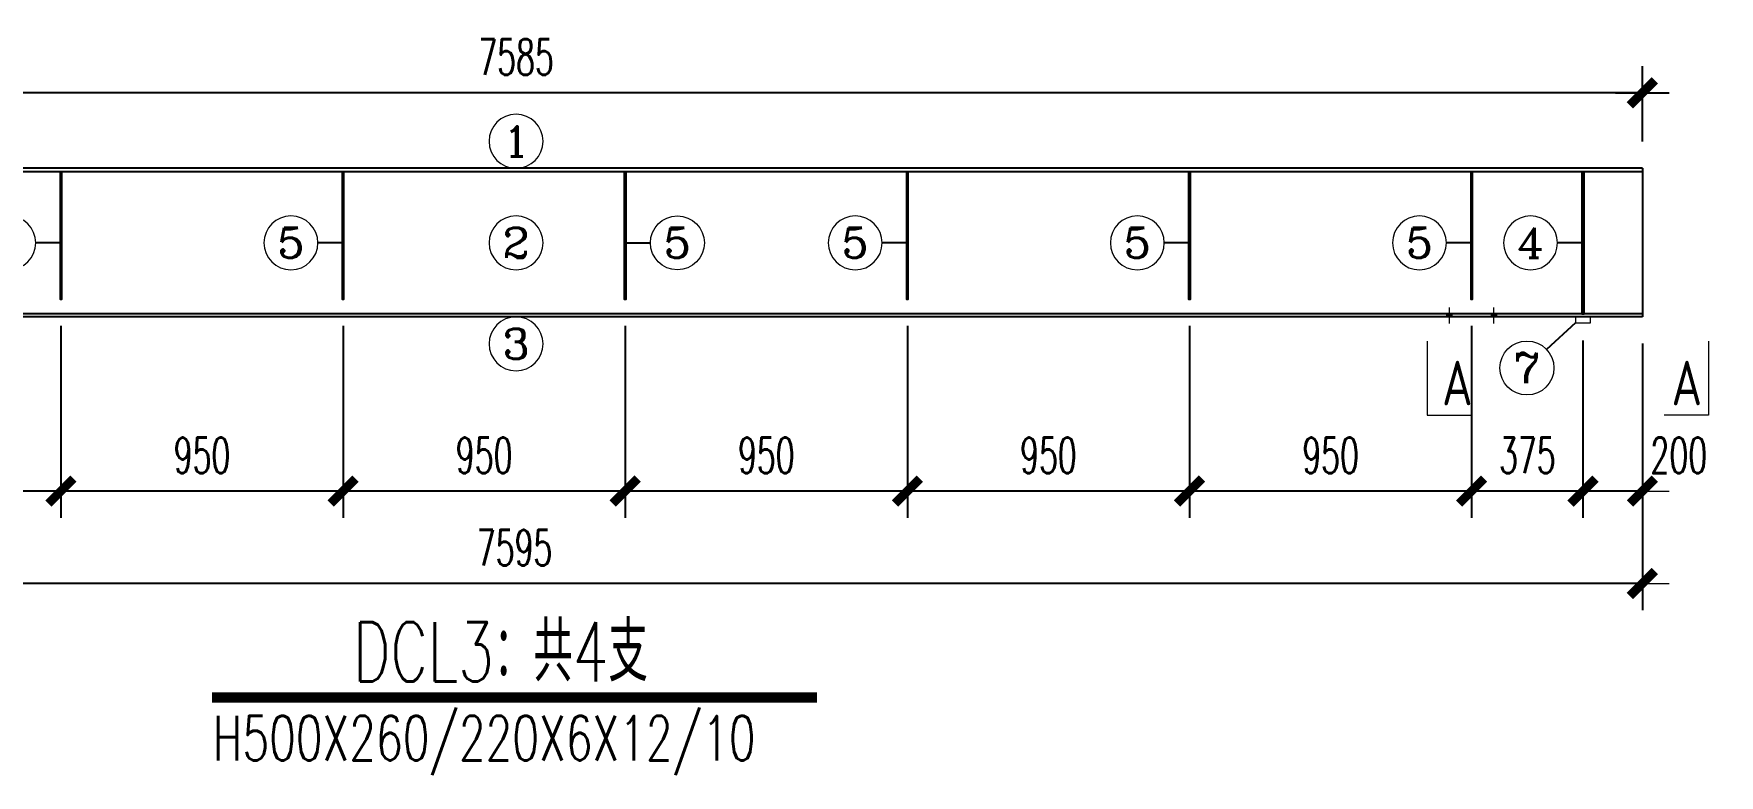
# Model space of a CAD drawing. Header units: inches. Extents: x 129725932 to 129894734, y 55771230 to 55809283.
# Drawn here: x 129879628 to 129885304, y 55800670 to 55803165 of the extents above; entities that cross this region are included whole.
import ezdxf
from ezdxf.enums import TextEntityAlignment as Align

# ---------------------------------------------------------------- set-up
doc = ezdxf.new("R2010")
doc.units = ezdxf.units.IN
doc.header["$MEASUREMENT"] = 0
for name, color, linetype, lineweight in [('Bolt', 252, 'Continuous', 9), ('标注', 8, 'Continuous', 9), ('深蓝线', 5, 'Continuous', 9), ('灰线', 253, 'Continuous', 5), ('白线', 7, 'Continuous', 5), ('钢架', 7, 'Continuous', 25)]:
    doc.layers.add(name, color=color, linetype=linetype, lineweight=lineweight)
for name, color, linetype in [('DIM', 3, 'Continuous'), ('细线', 37, 'Continuous'), ('钢梁', 3, 'Continuous')]:
    doc.layers.add(name, color=color, linetype=linetype)
doc.styles.add('COMPLEX', font='COMPLEX')
doc.styles.add('DIM_FONT', font='romans.shx', dxfattribs={"width": 0.618, "bigfont": '1hztxt.shx'})
doc.styles.add('标注', font='tssdeng.shx', dxfattribs={"width": 0.6, "bigfont": 'tssdchn.shx'})
doc.dimstyles.new('WGH(1)', dxfattribs={"dimscale": 1.2, "dimtxt": 100, "dimasz": 0.5, "dimexe": 75, "dimexo": 75, "dimgap": 50, "dimtad": 1, "dimdec": 0, "dimzin": 0, "dimdsep": 46, "dimtxsty": 'DIM_FONT', "dimblk1": '_DIMX', "dimblk2": '_DIMX', "dimsah": 1, "dimcen": 0.09, "dimclrd": 3, "dimclre": 3, "dimclrt": 7, "dimadec": 0, "dimazin": 0, "dimtfac": 1, "dimtdec": 0, "dimtix": 1, "dimtmove": 2, "dimatfit": 3, "dimldrblk": '_DIMX', "dimfxl": 0, "dimtolj": 1, "dimtzin": 0, "dimarcsym": 0})

# ---------------------------------------------------------------- blocks, each defined once
blk = doc.blocks.new('_DIMX')
blk.add_line((-150, 0), (150, 0))
at = {"const_width": 50}
blk.add_lwpolyline([(-70, -70), (70, 70)], dxfattribs=at)
blk = doc.blocks.new('*D817')
at = {"layer": 'Defpoints', "color": 0}
for p in [(129885044.9, 55802212.6), (129884844.9, 55802192.6), (129884844.9, 55801626.5)]:
    blk.add_point(p, dxfattribs=at)
at = {"layer": '标注', "color": 3, "lineweight": -2}
for p, q in [((129884844.9, 55802102.6), (129884844.9, 55801536.5)), ((129885044.9, 55802122.6), (129885044.9, 55801536.5)), ((129885044.3, 55801626.5), (129884845.5, 55801626.5))]:
    blk.add_line(p, q, dxfattribs=at)
at = {"layer": '标注', "color": 3, "lineweight": -2, "xscale": 0.5999999999999995, "yscale": 0.5999999999999995, "zscale": 0.5999999999999995, "rotation": 180}
blk.add_blockref('_DIMX', (129884844.9, 55801626.5), dxfattribs=at)
at = {"layer": '标注', "color": 3, "lineweight": -2, "xscale": 0.5999999999999995, "yscale": 0.5999999999999995, "zscale": 0.5999999999999995}
blk.add_blockref('_DIMX', (129885044.9, 55801626.5), dxfattribs=at)
at = {"layer": '标注', "color": 7, "insert": (129885167.5, 55801746.5), "char_height": 120, "attachment_point": 5, "style": 'DIM_FONT'}
blk.add_mtext('\\A1;200', dxfattribs=at)
blk = doc.blocks.new('*D818')
at = {"layer": 'Defpoints', "color": 0}
for p in [(129884469.9, 55802272.6), (129884844.9, 55802222.6), (129884469.9, 55801626.5)]:
    blk.add_point(p, dxfattribs=at)
at = {"layer": '标注', "color": 3, "lineweight": -2}
for p, q in [((129884469.9, 55802182.6), (129884469.9, 55801536.5)), ((129884844.9, 55802132.6), (129884844.9, 55801536.5)), ((129884844.3, 55801626.5), (129884470.5, 55801626.5))]:
    blk.add_line(p, q, dxfattribs=at)
at = {"layer": '标注', "color": 3, "lineweight": -2, "xscale": 0.5999999999999995, "yscale": 0.5999999999999995, "zscale": 0.5999999999999995, "rotation": 180}
blk.add_blockref('_DIMX', (129884469.9, 55801626.5), dxfattribs=at)
at = {"layer": '标注', "color": 3, "lineweight": -2, "xscale": 0.5999999999999995, "yscale": 0.5999999999999995, "zscale": 0.5999999999999995}
blk.add_blockref('_DIMX', (129884844.9, 55801626.5), dxfattribs=at)
at = {"layer": '标注', "color": 7, "insert": (129884657.4, 55801746.5), "char_height": 120, "attachment_point": 5, "style": 'DIM_FONT'}
blk.add_mtext('\\A1;375', dxfattribs=at)
blk = doc.blocks.new('*D819')
at = {"layer": 'Defpoints', "color": 0}
for p in [(129883519.9, 55802272.6), (129884469.9, 55802272.6), (129883519.9, 55801626.5)]:
    blk.add_point(p, dxfattribs=at)
at = {"layer": '标注', "color": 3, "lineweight": -2}
for p, q in [((129883519.9, 55802182.6), (129883519.9, 55801536.5)), ((129884469.9, 55802182.6), (129884469.9, 55801536.5)), ((129884469.3, 55801626.5), (129883520.5, 55801626.5))]:
    blk.add_line(p, q, dxfattribs=at)
at = {"layer": '标注', "color": 3, "lineweight": -2, "xscale": 0.5999999999999995, "yscale": 0.5999999999999995, "zscale": 0.5999999999999995, "rotation": 180}
blk.add_blockref('_DIMX', (129883519.9, 55801626.5), dxfattribs=at)
at = {"layer": '标注', "color": 3, "lineweight": -2, "xscale": 0.5999999999999995, "yscale": 0.5999999999999995, "zscale": 0.5999999999999995}
blk.add_blockref('_DIMX', (129884469.9, 55801626.5), dxfattribs=at)
at = {"layer": '标注', "color": 7, "insert": (129883994.9, 55801746.5), "char_height": 120, "attachment_point": 5, "style": 'DIM_FONT'}
blk.add_mtext('\\A1;950', dxfattribs=at)
blk = doc.blocks.new('*D820')
at = {"layer": 'Defpoints', "color": 0}
for p in [(129882569.9, 55802272.6), (129883519.9, 55802272.6), (129882569.9, 55801626.5)]:
    blk.add_point(p, dxfattribs=at)
at = {"layer": '标注', "color": 3, "lineweight": -2}
for p, q in [((129882569.9, 55802182.6), (129882569.9, 55801536.5)), ((129883519.9, 55802182.6), (129883519.9, 55801536.5)), ((129883519.3, 55801626.5), (129882570.5, 55801626.5))]:
    blk.add_line(p, q, dxfattribs=at)
at = {"layer": '标注', "color": 3, "lineweight": -2, "xscale": 0.5999999999999995, "yscale": 0.5999999999999995, "zscale": 0.5999999999999995, "rotation": 180}
blk.add_blockref('_DIMX', (129882569.9, 55801626.5), dxfattribs=at)
at = {"layer": '标注', "color": 3, "lineweight": -2, "xscale": 0.5999999999999995, "yscale": 0.5999999999999995, "zscale": 0.5999999999999995}
blk.add_blockref('_DIMX', (129883519.9, 55801626.5), dxfattribs=at)
at = {"layer": '标注', "color": 7, "insert": (129883044.9, 55801746.5), "char_height": 120, "attachment_point": 5, "style": 'DIM_FONT'}
blk.add_mtext('\\A1;950', dxfattribs=at)
blk = doc.blocks.new('*D821')
at = {"layer": 'Defpoints', "color": 0}
for p in [(129881619.9, 55802272.6), (129882569.9, 55802272.6), (129881619.9, 55801626.5)]:
    blk.add_point(p, dxfattribs=at)
at = {"layer": '标注', "color": 3, "lineweight": -2}
for p, q in [((129881619.9, 55802182.6), (129881619.9, 55801536.5)), ((129882569.9, 55802182.6), (129882569.9, 55801536.5)), ((129882569.3, 55801626.5), (129881620.5, 55801626.5))]:
    blk.add_line(p, q, dxfattribs=at)
at = {"layer": '标注', "color": 3, "lineweight": -2, "xscale": 0.5999999999999995, "yscale": 0.5999999999999995, "zscale": 0.5999999999999995, "rotation": 180}
blk.add_blockref('_DIMX', (129881619.9, 55801626.5), dxfattribs=at)
at = {"layer": '标注', "color": 3, "lineweight": -2, "xscale": 0.5999999999999995, "yscale": 0.5999999999999995, "zscale": 0.5999999999999995}
blk.add_blockref('_DIMX', (129882569.9, 55801626.5), dxfattribs=at)
at = {"layer": '标注', "color": 7, "insert": (129882094.9, 55801746.5), "char_height": 120, "attachment_point": 5, "style": 'DIM_FONT'}
blk.add_mtext('\\A1;950', dxfattribs=at)
blk = doc.blocks.new('*D822')
at = {"layer": 'Defpoints', "color": 0}
for p in [(129880669.9, 55802272.6), (129881619.9, 55802272.6), (129880669.9, 55801626.5)]:
    blk.add_point(p, dxfattribs=at)
at = {"layer": '标注', "color": 3, "lineweight": -2}
for p, q in [((129880669.9, 55802182.6), (129880669.9, 55801536.5)), ((129881619.9, 55802182.6), (129881619.9, 55801536.5)), ((129881619.3, 55801626.5), (129880670.5, 55801626.5))]:
    blk.add_line(p, q, dxfattribs=at)
at = {"layer": '标注', "color": 3, "lineweight": -2, "xscale": 0.5999999999999995, "yscale": 0.5999999999999995, "zscale": 0.5999999999999995, "rotation": 180}
blk.add_blockref('_DIMX', (129880669.9, 55801626.5), dxfattribs=at)
at = {"layer": '标注', "color": 3, "lineweight": -2, "xscale": 0.5999999999999995, "yscale": 0.5999999999999995, "zscale": 0.5999999999999995}
blk.add_blockref('_DIMX', (129881619.9, 55801626.5), dxfattribs=at)
at = {"layer": '标注', "color": 7, "insert": (129881144.9, 55801746.5), "char_height": 120, "attachment_point": 5, "style": 'DIM_FONT'}
blk.add_mtext('\\A1;950', dxfattribs=at)
blk = doc.blocks.new('*D823')
at = {"layer": 'Defpoints', "color": 0}
for p in [(129879719.9, 55802272.6), (129880669.9, 55802272.6), (129879719.9, 55801626.5)]:
    blk.add_point(p, dxfattribs=at)
at = {"layer": '标注', "color": 3, "lineweight": -2}
for p, q in [((129879719.9, 55802182.6), (129879719.9, 55801536.5)), ((129880669.9, 55802182.6), (129880669.9, 55801536.5)), ((129880669.3, 55801626.5), (129879720.5, 55801626.5))]:
    blk.add_line(p, q, dxfattribs=at)
at = {"layer": '标注', "color": 3, "lineweight": -2, "xscale": 0.5999999999999995, "yscale": 0.5999999999999995, "zscale": 0.5999999999999995, "rotation": 180}
blk.add_blockref('_DIMX', (129879719.9, 55801626.5), dxfattribs=at)
at = {"layer": '标注', "color": 3, "lineweight": -2, "xscale": 0.5999999999999995, "yscale": 0.5999999999999995, "zscale": 0.5999999999999995}
blk.add_blockref('_DIMX', (129880669.9, 55801626.5), dxfattribs=at)
at = {"layer": '标注', "color": 7, "insert": (129880194.9, 55801746.5), "char_height": 120, "attachment_point": 5, "style": 'DIM_FONT'}
blk.add_mtext('\\A1;950', dxfattribs=at)
blk = doc.blocks.new('*D824')
at = {"layer": 'Defpoints', "color": 0}
for p in [(129878769.9, 55802272.6), (129879719.9, 55802272.6), (129878769.9, 55801626.5)]:
    blk.add_point(p, dxfattribs=at)
at = {"layer": '标注', "color": 3, "lineweight": -2}
for p, q in [((129878769.9, 55802182.6), (129878769.9, 55801536.5)), ((129879719.9, 55802182.6), (129879719.9, 55801536.5)), ((129879719.3, 55801626.5), (129878770.5, 55801626.5))]:
    blk.add_line(p, q, dxfattribs=at)
at = {"layer": '标注', "color": 3, "lineweight": -2, "xscale": 0.5999999999999995, "yscale": 0.5999999999999995, "zscale": 0.5999999999999995, "rotation": 180}
blk.add_blockref('_DIMX', (129878769.9, 55801626.5), dxfattribs=at)
at = {"layer": '标注', "color": 3, "lineweight": -2, "xscale": 0.5999999999999995, "yscale": 0.5999999999999995, "zscale": 0.5999999999999995}
blk.add_blockref('_DIMX', (129879719.9, 55801626.5), dxfattribs=at)
at = {"layer": '标注', "color": 7, "insert": (129879244.9, 55801746.5), "char_height": 120, "attachment_point": 5, "style": 'DIM_FONT'}
blk.add_mtext('\\A1;950', dxfattribs=at)
blk = doc.blocks.new('*D826')
at = {"layer": 'Defpoints', "color": 0}
for p in [(129885044.9, 55802212.6), (129877449.9, 55802192.6), (129877449.9, 55801315.6)]:
    blk.add_point(p, dxfattribs=at)
at = {"layer": '标注', "color": 3, "lineweight": -2}
for p, q in [((129877449.9, 55802102.6), (129877449.9, 55801225.6)), ((129885044.9, 55802122.6), (129885044.9, 55801225.6)), ((129885044.3, 55801315.6), (129877450.5, 55801315.6))]:
    blk.add_line(p, q, dxfattribs=at)
at = {"layer": '标注', "color": 3, "lineweight": -2, "xscale": 0.5999999999999995, "yscale": 0.5999999999999995, "zscale": 0.5999999999999995, "rotation": 180}
blk.add_blockref('_DIMX', (129877449.9, 55801315.6), dxfattribs=at)
at = {"layer": '标注', "color": 3, "lineweight": -2, "xscale": 0.5999999999999995, "yscale": 0.5999999999999995, "zscale": 0.5999999999999995}
blk.add_blockref('_DIMX', (129885044.9, 55801315.6), dxfattribs=at)
at = {"layer": '标注', "color": 7, "insert": (129881247.4, 55801435.6), "char_height": 120, "attachment_point": 5, "style": 'DIM_FONT'}
blk.add_mtext('\\A1;7595', dxfattribs=at)
blk = doc.blocks.new('轴线标号')
at = {"lineweight": 13}
blk.add_circle((0, 0), 0.5, dxfattribs=at)
at = {"layer": '钢架', "lineweight": 13, "style": 'COMPLEX', "width": 1.041667}
blk.add_attdef('A', text='', height=0.56, dxfattribs=at).set_placement((-0.25, -0.28), (0.25, -0.28), align=Align.FIT)
blk = doc.blocks.new('*D827')
at = {"layer": 'Defpoints', "color": 0}
for p in [(129877459.9, 55802966.7), (129877459.9, 55802712.6), (129885044.9, 55802712.6)]:
    blk.add_point(p, dxfattribs=at)
at = {"layer": 'DIM', "color": 3, "lineweight": -2}
for p, q in [((129877459.9, 55802802.6), (129877459.9, 55803056.7)), ((129885044.9, 55802802.6), (129885044.9, 55803056.7)), ((129885044.3, 55802966.7), (129877460.5, 55802966.7))]:
    blk.add_line(p, q, dxfattribs=at)
at = {"layer": 'DIM', "color": 3, "lineweight": -2, "xscale": 0.5999999999999995, "yscale": 0.5999999999999995, "zscale": 0.5999999999999995, "rotation": 180}
blk.add_blockref('_DIMX', (129877459.9, 55802966.7), dxfattribs=at)
at = {"layer": 'DIM', "color": 3, "lineweight": -2, "xscale": 0.5999999999999995, "yscale": 0.5999999999999995, "zscale": 0.5999999999999995}
blk.add_blockref('_DIMX', (129885044.9, 55802966.7), dxfattribs=at)
at = {"layer": 'DIM', "color": 7, "insert": (129881252.4, 55803086.7), "char_height": 120, "attachment_point": 5, "style": 'DIM_FONT'}
blk.add_mtext('\\A1;7585', dxfattribs=at)

msp = doc.modelspace()

# ---------------------------------------------------------------- linework, layer by layer
for p, q in [((129879716.9, 55802461.6), (129879635.1, 55802461.6)), ((129880666.9, 55802461.6), (129880585.1, 55802461.6)), ((129881622.9, 55802461.6), (129881704.7, 55802461.6)), ((129882566.9, 55802461.6), (129882485.1, 55802461.6)), ((129883516.9, 55802461.6), (129883435.1, 55802461.6)), ((129884466.9, 55802461.6), (129884385.1, 55802461.6)), ((129884840.9, 55802461.6), (129884759.1, 55802461.6)), ((129884819.9, 55802192.6), (129884722.4, 55802102.6))]:
    msp.add_line(p, q)
at = {"layer": 'Bolt'}
for p, q in [((129884394.9, 55802190.6), (129884394.9, 55802244.6)), ((129884544.9, 55802190.6), (129884544.9, 55802244.6))]:
    msp.add_line(p, q, dxfattribs=at)
at = {"layer": 'Bolt', "const_width": 22}
for points in [[(129884394.9, 55802222.6), (129884394.9, 55802212.6)], [(129884544.9, 55802222.6), (129884544.9, 55802212.6)]]:
    msp.add_lwpolyline(points, dxfattribs=at)
at = {"layer": '深蓝线'}
for p, q in [((129884320.7, 55802131.4), (129884320.7, 55801881.6)), ((129885267.5, 55802131.4), (129885267.5, 55801881.6)), ((129884320.7, 55801881.6), (129884469.9, 55801881.6)), ((129885267.5, 55801881.6), (129885118.2, 55801881.6))]:
    msp.add_line(p, q, dxfattribs=at)
at = {"layer": '灰线'}
msp.add_lwpolyline([(129884869.9, 55802212.6), (129884819.9, 55802212.6), (129884819.9, 55802192.6), (129884869.9, 55802192.6)], close=True, dxfattribs=at)
at = {"layer": '细线', "lineweight": -3, "const_width": 35}
msp.add_lwpolyline([(129880229.1, 55800931.6), (129882265.8, 55800931.6)], dxfattribs=at)
at = {"layer": '钢梁'}
for p, q in [((129885044.9, 55802712.6), (129877459.9, 55802712.6)), ((129885044.9, 55802712.6), (129885044.9, 55802212.6)), ((129885044.9, 55802700.6), (129877459.9, 55802700.6)), ((129885044.9, 55802222.6), (129877459.9, 55802222.6)), ((129885044.9, 55802212.6), (129877459.9, 55802212.6))]:
    msp.add_line(p, q, dxfattribs=at)
for points in [[(129879722.9, 55802700.6), (129879716.9, 55802700.6), (129879716.9, 55802272.6), (129879722.9, 55802272.6)], [(129880672.9, 55802700.6), (129880666.9, 55802700.6), (129880666.9, 55802272.6), (129880672.9, 55802272.6)], [(129881622.9, 55802700.6), (129881616.9, 55802700.6), (129881616.9, 55802272.6), (129881622.9, 55802272.6)], [(129882572.9, 55802700.6), (129882566.9, 55802700.6), (129882566.9, 55802272.6), (129882572.9, 55802272.6)], [(129883522.9, 55802700.6), (129883516.9, 55802700.6), (129883516.9, 55802272.6), (129883522.9, 55802272.6)], [(129884472.9, 55802700.6), (129884466.9, 55802700.6), (129884466.9, 55802272.6), (129884472.9, 55802272.6)], [(129884848.9, 55802700.6), (129884840.9, 55802700.6), (129884840.9, 55802222.6), (129884848.9, 55802222.6)]]:
    msp.add_lwpolyline(points, close=True, dxfattribs=at)

# ---------------------------------------------------------------- block references
ref = msp.add_blockref('轴线标号', (129881252.4, 55802803.5), dxfattribs=dict(xscale=-181.6396958827972, yscale=181.6396958827972, zscale=181.6396958822698, rotation=2.726214454185083e-07))
ref.add_attrib('A', '1', dxfattribs={"layer": '钢架', "lineweight": 13, "height": 101.7, "rotation": 0, "style": 'COMPLEX', "width": 2.083333}).set_placement((129881207, 55802752.6), (129881297.8, 55802752.6), align=Align.FIT)
ref = msp.add_blockref('轴线标号', (129879544.3, 55802461.6), dxfattribs=dict(xscale=-181.6396958827972, yscale=181.6396958827972, zscale=181.6396958822698, rotation=2.726214454185083e-07))
ref.add_attrib('A', '5', dxfattribs={"layer": '钢架', "lineweight": 13, "height": 101.7, "rotation": 0, "style": 'COMPLEX', "width": 1.339286}).set_placement((129879498.9, 55802410.8), (129879589.7, 55802410.8), align=Align.FIT)
ref = msp.add_blockref('轴线标号', (129880494.3, 55802461.6), dxfattribs=dict(xscale=-181.6396958827972, yscale=181.6396958827972, zscale=181.6396958822698, rotation=2.726214454185083e-07))
ref.add_attrib('A', '5', dxfattribs={"layer": '钢架', "lineweight": 13, "height": 101.7, "rotation": 0, "style": 'COMPLEX', "width": 1.339286}).set_placement((129880448.9, 55802410.8), (129880539.7, 55802410.8), align=Align.FIT)
ref = msp.add_blockref('轴线标号', (129881252.4, 55802461.6), dxfattribs=dict(xscale=-181.6396958827972, yscale=181.6396958827972, zscale=181.6396958822698, rotation=2.726214454185083e-07))
ref.add_attrib('A', '2', dxfattribs={"layer": '钢架', "lineweight": 13, "height": 101.7, "rotation": 0, "style": 'COMPLEX', "width": 1.339286}).set_placement((129881207, 55802410.8), (129881297.8, 55802410.8), align=Align.FIT)
ref = msp.add_blockref('轴线标号', (129881795.6, 55802461.6), dxfattribs=dict(xscale=181.6396958827972, yscale=181.6396958827972, zscale=181.6396958822698, rotation=359.9999997273787))
ref.add_attrib('A', '5', dxfattribs={"layer": '钢架', "lineweight": 13, "height": 101.7, "rotation": 360, "style": 'COMPLEX', "width": 1.339286}).set_placement((129881750.2, 55802410.8), (129881841, 55802410.8), align=Align.FIT)
ref = msp.add_blockref('轴线标号', (129882394.3, 55802461.6), dxfattribs=dict(xscale=-181.6396958827972, yscale=181.6396958827972, zscale=181.6396958822698, rotation=2.726214454185083e-07))
ref.add_attrib('A', '5', dxfattribs={"layer": '钢架', "lineweight": 13, "height": 101.7, "rotation": 0, "style": 'COMPLEX', "width": 1.339286}).set_placement((129882348.9, 55802410.8), (129882439.7, 55802410.8), align=Align.FIT)
ref = msp.add_blockref('轴线标号', (129883344.3, 55802461.6), dxfattribs=dict(xscale=-181.6396958827972, yscale=181.6396958827972, zscale=181.6396958822698, rotation=2.726214454185083e-07))
ref.add_attrib('A', '5', dxfattribs={"layer": '钢架', "lineweight": 13, "height": 101.7, "rotation": 0, "style": 'COMPLEX', "width": 1.339286}).set_placement((129883298.9, 55802410.8), (129883389.7, 55802410.8), align=Align.FIT)
ref = msp.add_blockref('轴线标号', (129884294.3, 55802461.6), dxfattribs=dict(xscale=-181.6396958827972, yscale=181.6396958827972, zscale=181.6396958822698, rotation=2.726214454185083e-07))
ref.add_attrib('A', '5', dxfattribs={"layer": '钢架', "lineweight": 13, "height": 101.7, "rotation": 0, "style": 'COMPLEX', "width": 1.339286}).set_placement((129884248.9, 55802410.8), (129884339.7, 55802410.8), align=Align.FIT)
ref = msp.add_blockref('轴线标号', (129884668.3, 55802461.6), dxfattribs=dict(xscale=-181.6396958827972, yscale=181.6396958827972, zscale=181.6396958822698, rotation=2.726214454185083e-07))
ref.add_attrib('A', '4', dxfattribs={"layer": '钢架', "lineweight": 13, "height": 101.7, "rotation": 0, "style": 'COMPLEX', "width": 1.171875}).set_placement((129884622.9, 55802410.8), (129884713.7, 55802410.8), align=Align.FIT)
ref = msp.add_blockref('轴线标号', (129881252.4, 55802121.8), dxfattribs=dict(xscale=-181.6396958827972, yscale=181.6396958827972, zscale=181.6396958822698, rotation=2.726214454185083e-07))
ref.add_attrib('A', '3', dxfattribs={"layer": '钢架', "lineweight": 13, "height": 101.7, "rotation": 0, "style": 'COMPLEX', "width": 1.339286}).set_placement((129881207, 55802071), (129881297.8, 55802071), align=Align.FIT)
ref = msp.add_blockref('轴线标号', (129884656.1, 55802040.6), dxfattribs=dict(xscale=181.6396958828924, yscale=181.6396958827972, zscale=181.6396958822698, rotation=180.0000586559081))
ref.add_attrib('A', '7', dxfattribs={"layer": '钢架', "lineweight": 13, "height": 101.7, "rotation": 0.0001, "style": 'COMPLEX', "width": 1.339286}).set_placement((129884610.6, 55801989.7), (129884701.5, 55801989.7), align=Align.FIT)

# ---------------------------------------------------------------- texts
at = {"layer": '白线', "style": '标注', "width": 0.8}
for p in [(129884370.3, 55801915.2), (129885143, 55801915.2)]:
    msp.add_text('A', height=150, dxfattribs=at).set_placement(p)
at = {"layer": '细线', "color": 4, "lineweight": -3, "style": 'DIM_FONT', "width": 0.7}
for s, height, p in [('DCL3：共4支', 200, (129880703.4, 55800985.8)), ('H500X260/220X6X12/10', 150, (129880231.7, 55800720.1))]:
    msp.add_text(s, height=height, dxfattribs=at).set_placement(p)

# ---------------------------------------------------------------- dimensions: what is measured, and where the dimension line sits
at = {"layer": 'DIM'}
dim = msp.add_linear_dim(base=(129877459.9, 55802966.7), p1=(129885044.9, 55802712.6), p2=(129877459.9, 55802712.6), angle=180, dimstyle='WGH(1)', override={"dimfxl": 250}, dxfattribs=at)
dim.commit()
dim.dimension.update_dxf_attribs({"geometry": '*D827', "text_midpoint": (129881252.4, 55803086.7)})
at = {"layer": '标注'}
for base, p1, p2, picture, middle in [((129878769.9, 55801626.5), (129879719.9, 55802272.6), (129878769.9, 55802272.6), '*D824', (129879244.9, 55801746.5)), ((129879719.9, 55801626.5), (129880669.9, 55802272.6), (129879719.9, 55802272.6), '*D823', (129880194.9, 55801746.5)), ((129880669.9, 55801626.5), (129881619.9, 55802272.6), (129880669.9, 55802272.6), '*D822', (129881144.9, 55801746.5)), ((129881619.9, 55801626.5), (129882569.9, 55802272.6), (129881619.9, 55802272.6), '*D821', (129882094.9, 55801746.5)), ((129882569.9, 55801626.5), (129883519.9, 55802272.6), (129882569.9, 55802272.6), '*D820', (129883044.9, 55801746.5)), ((129883519.9, 55801626.5), (129884469.9, 55802272.6), (129883519.9, 55802272.6), '*D819', (129883994.9, 55801746.5)), ((129884469.9, 55801626.5), (129884844.9, 55802222.6), (129884469.9, 55802272.6), '*D818', (129884657.4, 55801746.5)), ((129877449.9, 55801315.6), (129885044.9, 55802212.6), (129877449.9, 55802192.6), '*D826', (129881247.4, 55801435.6))]:
    dim = msp.add_linear_dim(base=base, p1=p1, p2=p2, angle=180, dimstyle='WGH(1)', override={"dimfxl": 250}, dxfattribs=at)
    dim.commit()
    dim.dimension.update_dxf_attribs({"geometry": picture, "text_midpoint": middle})
dim = msp.add_linear_dim(base=(129884844.9, 55801626.5), p1=(129885044.9, 55802212.6), p2=(129884844.9, 55802192.6), angle=180, dimstyle='WGH(1)', override={"dimfxl": 250}, dxfattribs=at)
dim.commit()
dim.dimension.update_dxf_attribs({"geometry": '*D817', "text_midpoint": (129885167.5, 55801746.5), "dimtype": 128})

doc.saveas('drawing.dxf')
